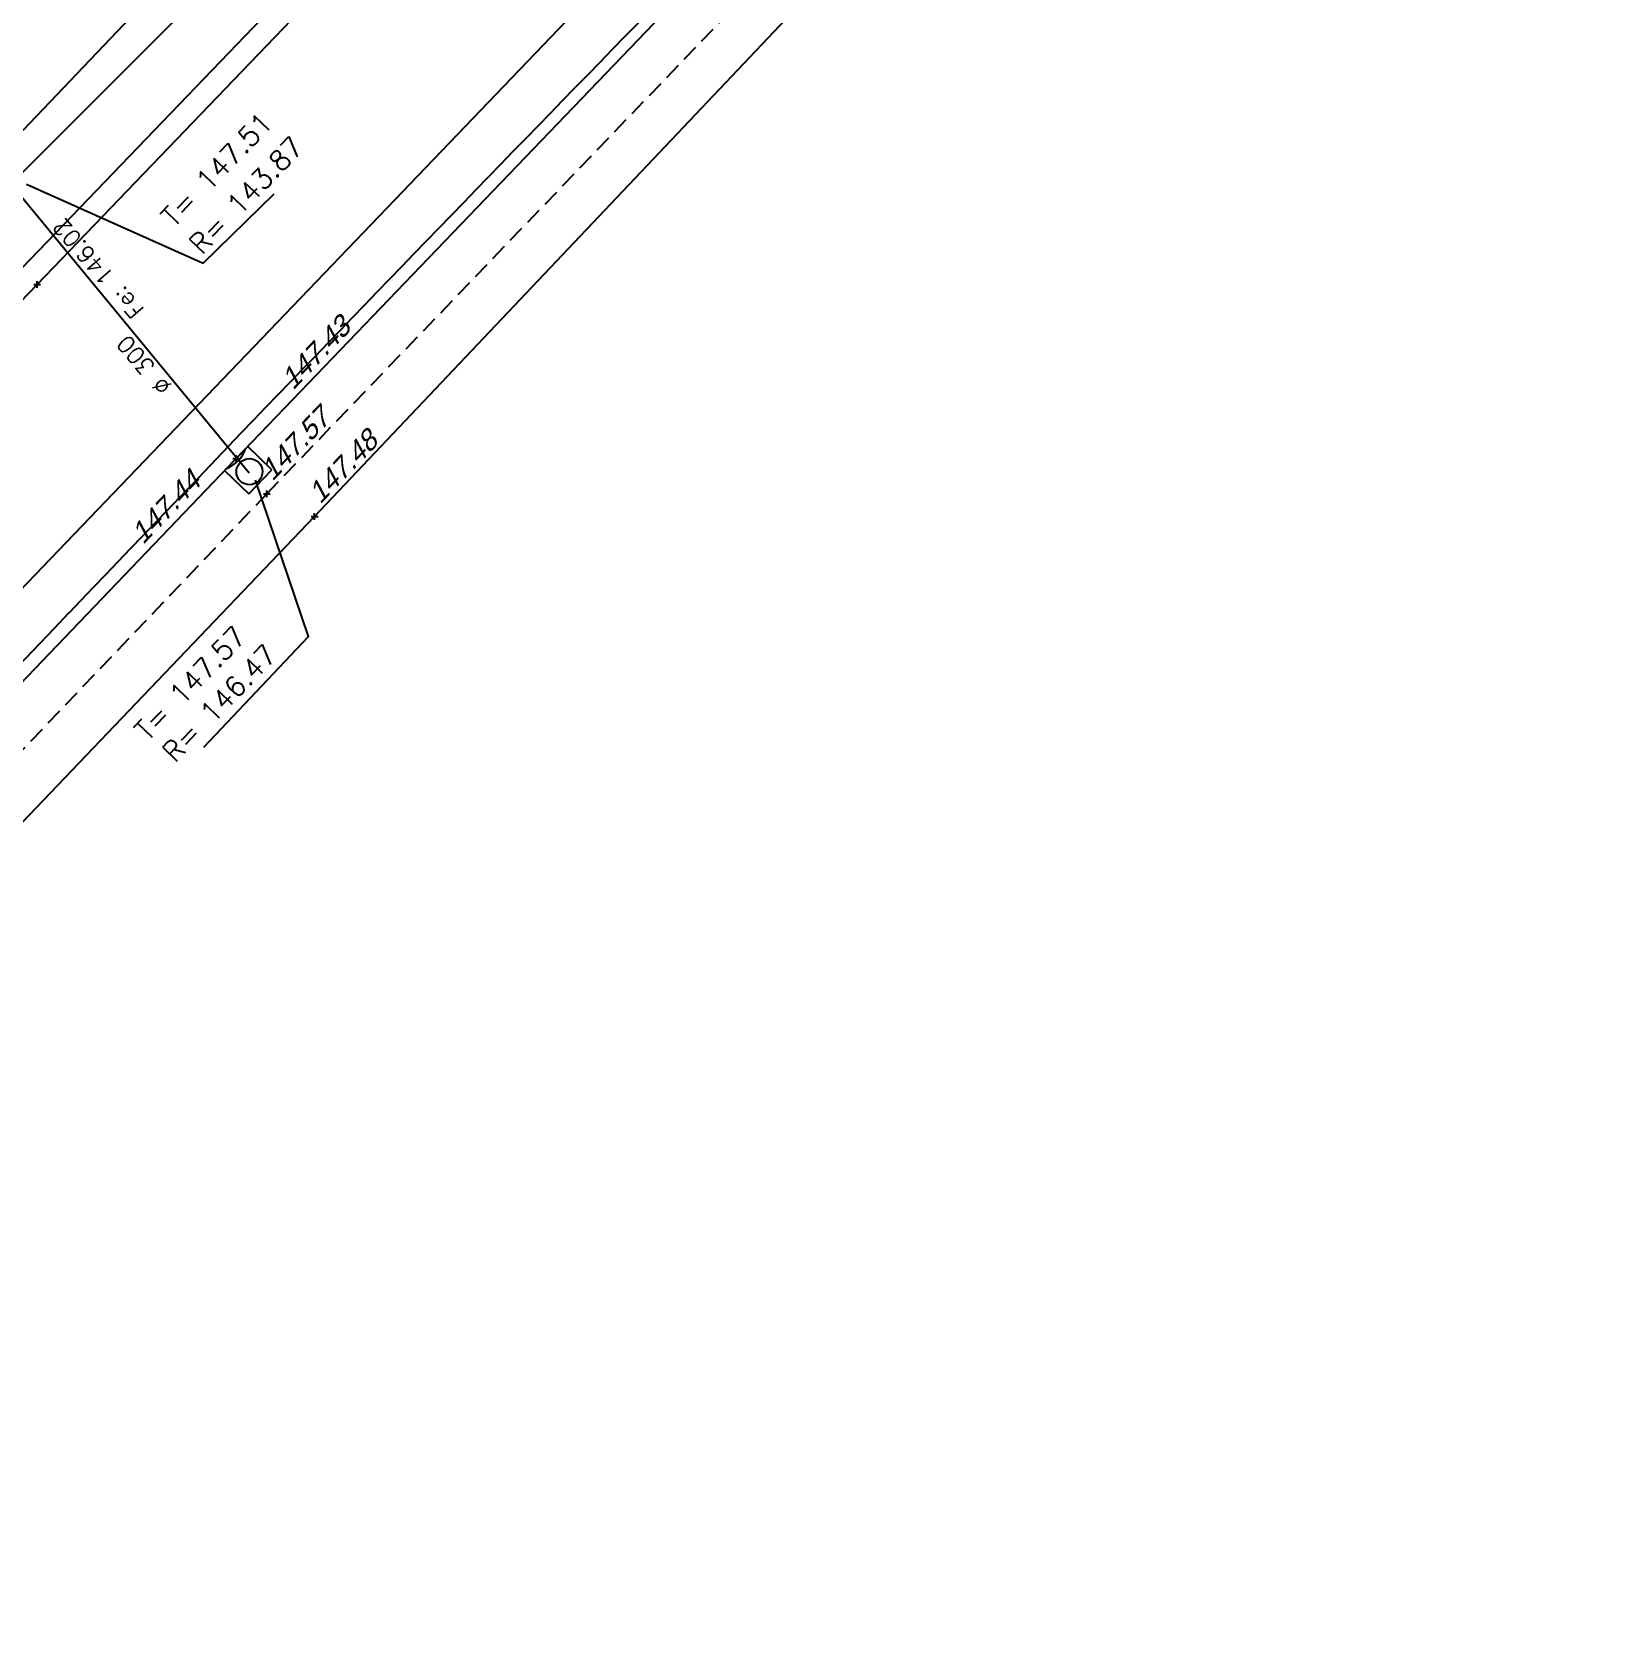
# Model space of a CAD drawing. Header units: metres. Extents: x 1633075 to 1634601, y 8175308 to 8177203.
# Drawn here: x 1633405.51 to 1633452.56, y 8175447.08 to 8175495.12 of the extents above; entities that cross this region are included whole.
import ezdxf

# ---------------------------------------------------------------- set-up
doc = ezdxf.new("R2010")
doc.units = ezdxf.units.M
doc.header["$LTSCALE"] = 2
doc.header["$PDMODE"] = 2
doc.header["$PDSIZE"] = 0.1
for name, pattern in [('211', [0.5, 0.2, -0.1, 0, -0.1, 0, -0.1]), ('CACHE', [0.375, 0.25, -0.125]), ('CACHE2', [4.7625, 3.175, -1.5875]), ('CONTINU', [0])]:
    doc.linetypes.add(name, pattern=pattern)
for name, color, linetype in [('C15785 - ALLEE', 7, 'CACHE'), ('C15785 - BORDURES', 7, 'CONTINU'), ('C15785 - CLOTURES', 3, 'Continuous'), ('C15785 - DBA', 252, 'Continuous'), ('C15785 - EAUP', 5, 'CONTINU'), ('C15785 - EP', 4, 'Continuous'), ('C15785 - EU', 6, 'Continuous'), ('C15785 - POINT 2D', 7, 'Continuous'), ('C15785 - RECO-GÉN', 5, 'Continuous'), ('C15785 - Z', 7, 'Continuous')]:
    doc.layers.add(name, color=color, linetype=linetype)
doc.styles.add('SIMPLEX', font='simplex_.ttf', dxfattribs={"height": 0.6})
doc.styles.get("Standard").update_dxf_attribs({"font": 'arial.ttf'})

# ---------------------------------------------------------------- blocks, each defined once
blk = doc.blocks.new('BL19')
at = {"color": 0}
for p, q in [((0.5, 1), (-0.5, 1)), ((-0.5, 1), (-0.5, 0)), ((0.5, 0), (0.5, 1)), ((-0.5, 0), (0.5, 0))]:
    blk.add_line(p, q, dxfattribs=at)
for centre, major_axis, start_param, end_param in [((0.009, 0.554), (-0.275, 0.275), 3.926991, 10.210176), ((0.008, -0.967), (0.742, 0.742), 0.387155, 1.183656)]:
    blk.add_ellipse(centre, major_axis=major_axis, ratio=1, start_param=start_param, end_param=end_param, dxfattribs=at)

msp = doc.modelspace()

# ---------------------------------------------------------------- linework, layer by layer
at = {"layer": 'C15785 - ALLEE'}
msp.add_lwpolyline([(1633394.603, 8175462.537), (1633412.523, 8175481.331), (1633430.548, 8175500.094), (1633460.989, 8175531.857)], dxfattribs=at)
at = {"layer": 'C15785 - BORDURES'}
msp.add_lwpolyline([(1633393.116, 8175463.076), (1633411.607, 8175482.38), (1633429.611, 8175501.153), (1633435.956, 8175507.755), (1633447.914, 8175520.148), (1633459.737, 8175532.476)], dxfattribs=at)
at = {"layer": 'C15785 - CLOTURES'}
msp.add_lwpolyline([(1633382.009, 8175447.081), (1633395.823, 8175461.69), (1633413.95, 8175480.648), (1633431.478, 8175499.152), (1633449.856, 8175518.269), (1633458.533, 8175527.531), (1633461.531, 8175528.498), (1633473.223, 8175532.822), (1633476.729, 8175534.001), (1633495.243, 8175551.019), (1633506.593, 8175570.721), (1633517.124, 8175597.792), (1633525.858, 8175620.158), (1633537.229, 8175649.394), (1633548.492, 8175666.038), (1633560.396, 8175683.844)], dxfattribs=at)
at = {"layer": 'C15785 - DBA'}
for points in [[(1633387.145, 8175469.326), (1633405.206, 8175488.08), (1633423.494, 8175507.119), (1633442.212, 8175526.601), (1633453.137, 8175538.073)], [(1633387.854, 8175469.077), (1633405.654, 8175487.581), (1633424.05, 8175506.722), (1633442.601, 8175526.044), (1633453.893, 8175537.835)]]:
    msp.add_lwpolyline(points, dxfattribs=at)
at = {"layer": 'C15785 - EAUP', "linetype": '211'}
msp.add_lwpolyline([(1633478.5, 8175590.491, -0.002097), (1633476.944, 8175587.606, 0.003128), (1633474.107, 8175582.277, -0.01242), (1633471.17, 8175577, -0.019253), (1633464.117, 8175566.132, -0.020238), (1633455.377, 8175554.703, -0.020238), (1633446.584, 8175544.955, -0.001209), (1633435.362, 8175533.217, -0.000947), (1633425.04, 8175522.524, 0.000935), (1633414.718, 8175511.83, 0.000817), (1633404.273, 8175500.916, -0.000406), (1633393.838, 8175489.993, -0.000365), (1633380.16, 8175475.73), (1633376.894, 8175472.315, -0.010944), (1633373.442, 8175469.364, -0.012808), (1633367.029, 8175464.352, -0.014672), (1633360.249, 8175459.667), (1633354.475, 8175456.418), (1633352.437, 8175454.291)], format="xyb", dxfattribs=at)
at = {"layer": 'C15785 - EP', "linetype": 'CONTINU'}
for p, q in [((1633404.877, 8175490.595), (1633430.289, 8175515.989)), ((1633405.131, 8175490.286), (1633411.99, 8175481.956))]:
    msp.add_line(p, q, dxfattribs=at)
at = {"layer": 'C15785 - EP', "flags": 128}
for points in [[(1633405.335, 8175490.576), (1633410.622, 8175488.218), (1633412.743, 8175490.289)], [(1633410.636, 8175473.754), (1633413.764, 8175477.067), (1633412.18, 8175481.73)]]:
    msp.add_lwpolyline(points, dxfattribs=at)
at = {"layer": 'C15785 - EU', "linetype": 'CONTINU'}
msp.add_line((1633405.244, 8175492.194), (1633429.431, 8175517.659), dxfattribs=at)
at = {"layer": 'C15785 - POINT 2D'}
for p in [(1633405.654, 8175487.581), (1633411.607, 8175482.38), (1633412.523, 8175481.331), (1633413.95, 8175480.648)]:
    msp.add_point(p, dxfattribs=at)
at = {"layer": 'C15785 - RECO-GÉN'}
msp.add_line((1633384.083, 8175456.466, 150.381), (1633435.787, 8175510.395, 150.381), dxfattribs=at)
at = {"layer": 'C15785 - RECO-GÉN', "color": 3}
for centre, radius, start, end in [((1635035.331, 8173923.504), 2251.326, 135.474194, 136.340431), ((1635715.174, 8173274.749), 3191.044, 136.340431, 136.699874)]:
    msp.add_arc(centre, radius, start, end, dxfattribs=at)

# ---------------------------------------------------------------- block references
at = {"layer": 'C15785 - EP', "linetype": 'CACHE2', "rotation": 226.0182011992068}
msp.add_blockref('BL19', (1633411.607, 8175482.38), dxfattribs=at)

# ---------------------------------------------------------------- texts
at = {"layer": 'C15785 - EP', "linetype": 'CACHE2', "style": 'SIMPLEX'}
for s, height, rotation, p in [('T= 147.51', 0.6, 45.9815, (1633409.743, 8175489.259)), ('R= 143.87', 0.6, 45.9815, (1633410.573, 8175488.442)), ('Fe: 146.02', 0.5, 131.1307, (1633408.879, 8175486.836)), ('%%C 300', 0.5, 130.8162, (1633409.712, 8175484.556)), ('T= 147.57', 0.6, 45.9815, (1633408.947, 8175473.904)), ('R= 146.47', 0.6, 45.9815, (1633409.773, 8175473.268))]:
    msp.add_text(s, height=height, rotation=rotation, dxfattribs=at).set_placement(p)
at = {"layer": 'C15785 - Z', "oblique": 18}
for s, p in [(' 147.43', (1633413.139, 8175484.233, 147.433)), (' 147.57', (1633412.525, 8175481.511, 147.574)), (' 147.48', (1633413.951, 8175480.828, 147.479)), (' 147.44', (1633408.656, 8175479.62, 147.437))]:
    msp.add_text(s, height=0.6, rotation=406.2115, dxfattribs=at).set_placement(p)

doc.saveas('drawing.dxf')
